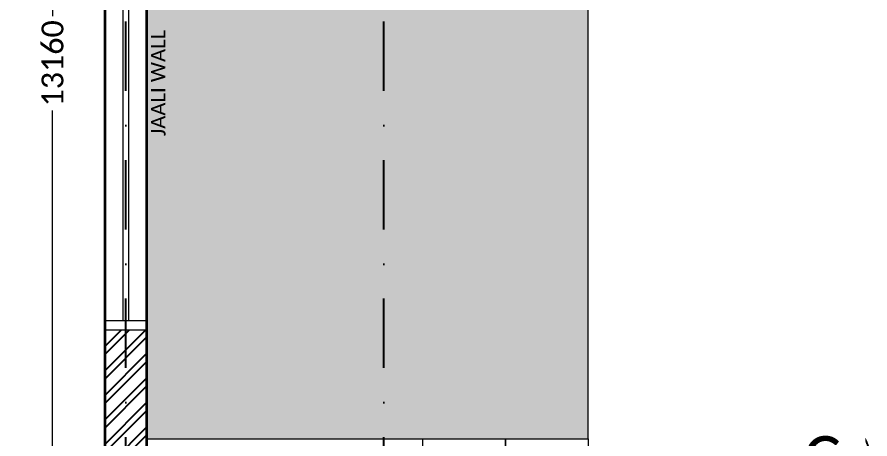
# Model space of a CAD drawing. Header units: millimetres. Extents: x -10000 to 124200, y -12045 to 23620.
# Drawn here: x 112057 to 116750, y 4745 to 7064 of the extents above; entities that cross this region are included whole.
import ezdxf

# ---------------------------------------------------------------- set-up
doc = ezdxf.new("R2010")
doc.units = ezdxf.units.MM
doc.header["$LTSCALE"] = 150
doc.set_wipeout_variables(frame=1)
for name, pattern in [('3BHK-W(SB)$0$HIDDEN', [0.375, 0.25, -0.125]), ('DASHDOTX2', [50.8, 25.4, -12.7, 0, -12.7]), ('HIDDENX2', [19.05, 12.7, -6.35])]:
    doc.linetypes.add(name, pattern=pattern)
doc.layers.add('ad-Dimension', color=5, linetype='Continuous', lineweight=0, true_color=0x0000ff)
doc.layers.add('ad-Framing', color=30, linetype='Continuous', lineweight=35, true_color=0xff7f00)
doc.layers.add('ad-Elevation 10', color=8, linetype='Continuous', lineweight=0)
for name, color, linetype in [('ad-Grid', 8, 'DASHDOTX2'), ('ad-Text main', 7, 'Continuous'), ('ad-Verandah', 33, 'Continuous'), ('ad-Wall', 240, 'Continuous'), ('ad-Wall hatch', 8, 'Continuous')]:
    doc.layers.add(name, color=color, linetype=linetype)
doc.styles.add('ROMANS-TITLE', font='arial.ttf', dxfattribs={"width": 0.8})
doc.styles.get("Standard").update_dxf_attribs({"font": 'calibril.ttf'})
doc.dimstyles.new('A-75-DIM-INT (Framing)', dxfattribs={"dimscale": 100, "dimtxt": 1.5, "dimasz": 1, "dimexe": 0, "dimexo": 0, "dimgap": 0.5, "dimtad": 0, "dimdec": 0, "dimdsep": 46, "dimtxsty": 'ROMANS-TITLE', "dimblk": 'ARCHTICK', "dimcen": 0.025, "dimclrd": 5, "dimclre": 5, "dimclrt": 256, "dimazin": 2, "dimtfac": 1, "dimtdec": 0, "dimtmove": 1, "dimatfit": 0, "dimldrblk": 'ARCHTICK', "dimfxl": 1, "dimtfill": 1, "dimtolj": 1, "dimtzin": 0, "dimarcsym": 0})

# ---------------------------------------------------------------- blocks, each defined once
blk = doc.blocks.new('zw$7F57')
at = {"layer": 'ad-Text main', "insert": (294.2, 7.4), "char_height": 80, "width": 631.603, "attachment_point": 5, "rotation": 90}
blk.add_mtext('JAALI WALL', dxfattribs=at)
blk.add_wipeout([(230, 1350), (230, -1350), (0, -1350), (0, 1350)]).dxf.layer = 'ad-Elevation 10'
at = {"layer": 'ad-Elevation 10'}
for points in [[(0, 1300), (230, 1300), (230, 1350), (0, 1350)], [(0, -1300), (0, -1350), (230, -1350), (230, -1300)]]:
    blk.add_lwpolyline(points, close=True, dxfattribs=at)
for points in [[(0, -1350), (0, 1350)], [(230, -1350), (230, 1350)], [(100, 1300), (100, -1300)], [(130, 1300), (130, -1300)]]:
    blk.add_lwpolyline(points, dxfattribs=at)
blk = doc.blocks.new('zw$42B5')
at = {"layer": 'ad-Wall hatch', "transparency": 33554610}
h = blk.add_hatch(dxfattribs=at)
h.set_pattern_fill('ANSI32', color=256, scale=10)
h.set_pattern_definition([(45, (411299.33, 102900.03), (-67.35192, 67.35192), []), (45, (411344.235, 102900.03), (-67.35192, 67.35192), [])])
h.paths.add_polyline_path([(12120, 0), (12120, 9020), (11890, 9020), (11890, 230), (10090, 230), (10090, 0)])
blk.add_blockref('zw$7F57', (11890, 6695))
at = {"layer": 'ad-Wall'}
blk.add_lwpolyline([(12120, 0), (12120, 9020), (11890, 9020), (11890, 230), (10090, 230), (10090, 0)], close=True, dxfattribs=at)
blk = doc.blocks.new('zw$3055')
at = {"transparency": 33554559}
h = blk.add_hatch(color=256, dxfattribs=at)
h.dxf.hatch_style = 1
h.set_gradient(color1=(153, 204, 0), color2=(63, 127, 0), tint=1, name='INVSPHERICAL')
h.paths.add_polyline_path([(12120, -8875), (14550, -8875), (14550, -4975), (12120, -4975)])
h = blk.add_hatch(dxfattribs=at)
h.set_pattern_fill('GRASS', color=74)
h.set_pattern_definition([(90, (-1084315.541, 661200.024), (-17.96051224, 17.96051224), [4.7625, -31.1585245]), (45, (-1084315.54, 661200.024), (-17.96051224, 17.96051224), [4.7625, -20.6375]), (135, (-1084315.54, 661200.024), (-17.96051224, -17.96051224), [4.7625, -20.6375])])
h.paths.add_polyline_path([(12120, -8875), (14550, -8875), (14550, -4975), (12120, -4975)])
at = {"layer": 'ad-Elevation 10'}
blk.add_lwpolyline([(12120, -8875), (14550, -8875), (14550, -4975), (12120, -4975)], close=True, dxfattribs=at)
at = {"layer": 'ad-Verandah', "lineweight": 9}
for points in [[(14095, -10475), (13640, -10475), (13640, -8875), (14095, -8875)], [(14550, -10475), (14095, -10475), (14095, -8875), (14550, -8875)]]:
    blk.add_lwpolyline(points, close=True, dxfattribs=at)
blk = doc.blocks.new('1625_East Villa')
at = {"layer": 'ad-Verandah', "rotation": 360}
blk.add_blockref('zw$3055', (0, 13620), dxfattribs=at)
at = {"layer": 'ad-Wall'}
blk.add_blockref('zw$42B5', (0, 0), dxfattribs=at)
blk = doc.blocks.new('1625E_Grid')
at = {"layer": 'ad-Grid', "ltscale": 0.1}
for points in [[(12005, -4010), (12005, 16020)], [(13424.9, -4010), (13424.9, 16020)]]:
    blk.add_lwpolyline(points, dxfattribs=at)
at = {"layer": 'ad-Grid', "color": 7, "linetype": 'ByBlock'}
blk.add_circle((15850, 4630), 250, dxfattribs=at)
at = {"layer": 'ad-Text main', "insert": (15836.5, 4634), "char_height": 250, "width": 227.385, "attachment_point": 5, "bg_fill": 2}
blk.add_mtext('{\\fCalibri|b0|i0|c0|p34;C}', dxfattribs=at)
blk = doc.blocks.new('zw$B3AB')
at = {"layer": 'ad-Framing'}
for points in [[(0, 0), (12120, 0), (12120, -13620), (0, -13620), (0, -8875), (2830, -8875), (2830, -4975), (0, -4975)], [(230, -230), (11890, -230), (11890, -13390), (230, -13390), (230, -9105), (4730, -9105), (4730, -8875), (3060, -8875), (3060, -4745), (230, -4745)]]:
    blk.add_lwpolyline(points, close=True, dxfattribs=at)
blk = doc.blocks.new('_ArchTick')
at = {"color": 0, "linetype": 'ByBlock', "const_width": 0.15}
blk.add_lwpolyline([(-0.5, -0.5), (0.5, 0.5)], dxfattribs=at)
blk = doc.blocks.new('*D12')
at = {"layer": 'ad-Dimension', "linetype": '3BHK-W(SB)$0$HIDDEN', "lineweight": -2, "transparency": 16777216}
for p, q in [((11580, 0), (11372.8, 0)), ((11580, -13160), (11372.8, -13160))]:
    blk.add_line(p, q, dxfattribs=at)
at = {"layer": 'ad-Dimension', "lineweight": -2, "transparency": 16777216}
for p, q in [((11372.8, 0), (11372.8, -6320.1)), ((11372.8, -13160), (11372.8, -6839.9))]:
    blk.add_line(p, q, dxfattribs=at)
at = {"layer": 'Defpoints', "color": 0, "transparency": 16777216}
for p in [(11660, 0), (11372.8, -13160), (11660, -13160)]:
    blk.add_point(p, dxfattribs=at)
at = {"layer": 'ad-Dimension', "lineweight": -2, "transparency": 16777216, "xscale": 80, "yscale": 80, "zscale": 80}
for p, rotation in [((11372.8, 0), 90), ((11372.8, -13160), 270)]:
    blk.add_blockref('_ArchTick', p, dxfattribs=dict(at, rotation=rotation))
at = {"layer": 'ad-Dimension', "transparency": 16777216, "insert": (11372.8, -6580), "char_height": 120, "attachment_point": 5, "rotation": 90, "bg_fill": 3, "box_fill_scale": 1.1, "bg_fill_color": 257, "bg_fill_transparency": 0}
blk.add_mtext('\\A1;13160', dxfattribs=at)
blk = doc.blocks.new('zw$2F65')
at = {"layer": 'ad-Dimension'}
dim = blk.add_linear_dim(base=(11372.8, -13160), p1=(11660, 0), p2=(11660, -13160), angle=90, dimstyle='A-75-DIM-INT (Framing)', override={"dimscale": 80, "dimexo": 1, "dimtxsty": 'Standard', "dimblk": 'ArchTick', "dimclrd": 256, "dimclre": 256, "dimfxl": 10, "dimtfill": 1, "dimtfillclr": 0}, dxfattribs=at)
dim.commit()
dim.dimension.update_dxf_attribs({"geometry": '*D12', "text_midpoint": (11372.8, -6580)})

msp = doc.modelspace()

# ---------------------------------------------------------------- block references
at = {"linetype": 'HIDDENX2', "ltscale": 0.09}
msp.add_blockref('1625_East Villa', (100650, 0), dxfattribs=at)

# ---------------------------------------------------------------- next in the draw order: block references
at = {"layer": 'ad-Framing', "linetype": 'HIDDENX2', "ltscale": 0.09}
msp.add_blockref('1625E_Grid', (100650, 0), dxfattribs=at)

# ---------------------------------------------------------------- next in the draw order: block references
at = {"layer": 'ad-Framing'}
msp.add_blockref('zw$B3AB', (100650, 13620), dxfattribs=at)

# ---------------------------------------------------------------- next in the draw order: block references
at = {"layer": 'ad-Dimension'}
msp.add_blockref('zw$2F65', (100880, 13390), dxfattribs=at)

doc.saveas('drawing.dxf')
